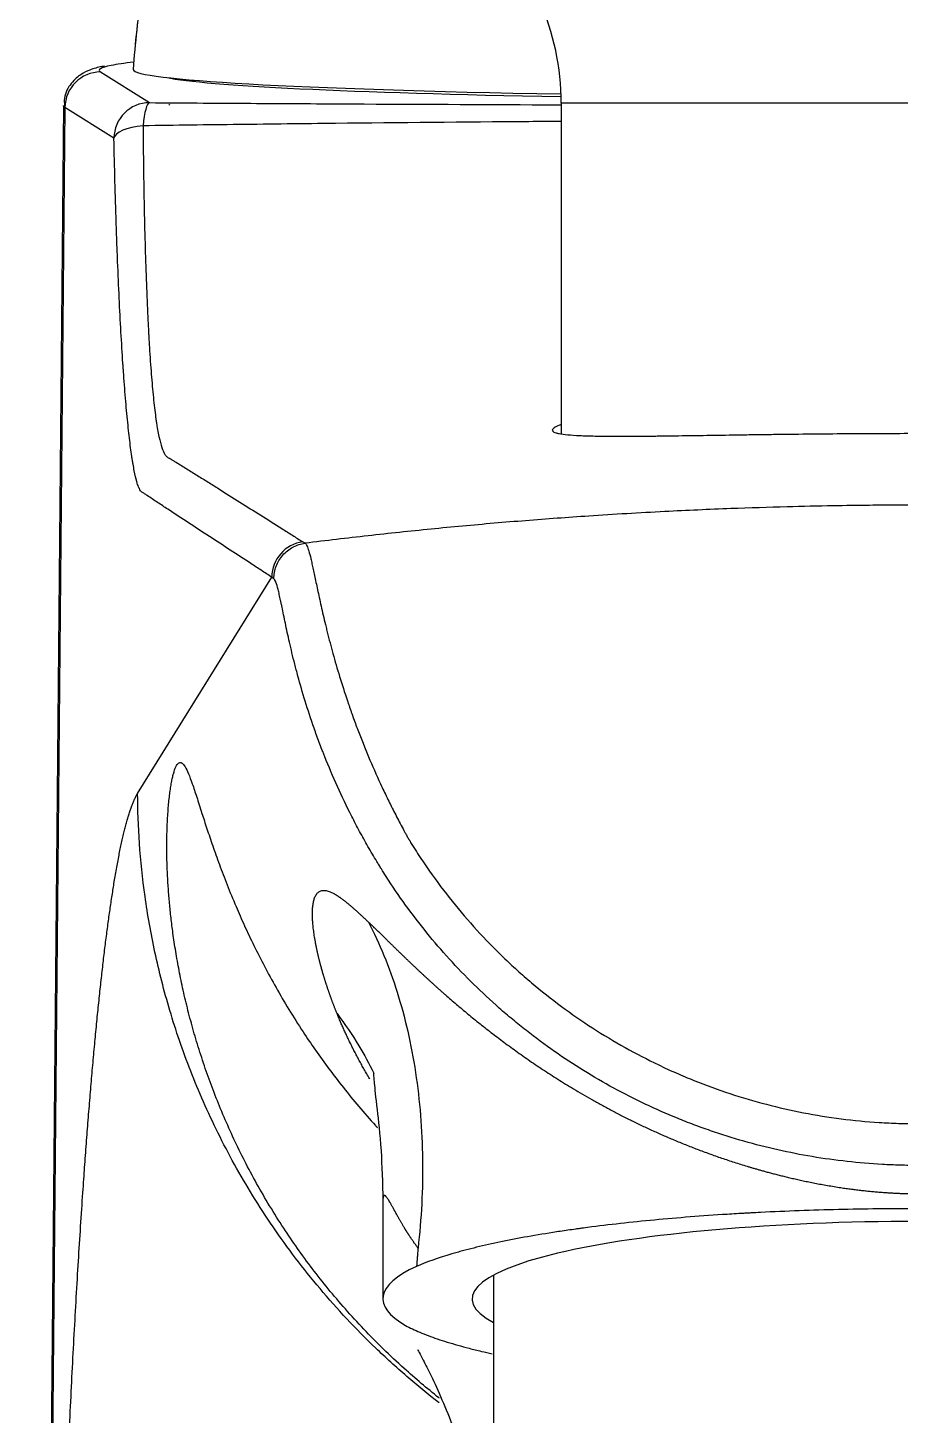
# Model space of a CAD drawing. Extents: x 1425 to 2779, y 0 to 992.
# Drawn here: x 1678 to 1702.47, y 431.88 to 470.81 of the extents above; entities that cross this region are included whole.
import ezdxf

# ---------------------------------------------------------------- set-up
doc = ezdxf.new("R2010")
doc.units = 0
doc.header["$LTSCALE"] = 10
doc.header["$MEASUREMENT"] = 0
doc.layers.add('1', color=7, linetype='CONTINUOUS')

msp = doc.modelspace()

# ---------------------------------------------------------------- linework, layer by layer
at = {"layer": '1', "color": 7, "linetype": 'Continuous', "lineweight": -3}
for p, q in [((1680.045, 469.573), (1681.419, 468.712)), ((1682.654, 469.344), (1682.623, 469.313)), ((1682.634, 469.311), (1682.666, 469.343)), ((1679.009, 468.629), (1678.004, 360.429)), ((1679.046, 468.574), (1678.044, 360.429)), ((1680.42, 467.712), (1679.046, 468.574)), ((1692.962, 468.698), (1692.962, 459.424)), ((1712.962, 468.698), (1692.962, 468.698)), ((1681.085, 449.327), (1684.846, 455.396)), ((1687.962, 437.858), (1687.962, 435.148)), ((1691.062, 435.812), (1691.062, 428.353))]:
    msp.add_line(p, q, dxfattribs=at)
for centre, radius, start, end in [((1685.845, 468.698), 7.117, 0, 47.6589), ((1702.962, 468.279), 22.042, 170.673, 176.4584)]:
    msp.add_arc(centre, radius, start, end, dxfattribs=at)
for centre, major_axis, ratio, start_param, end_param in [((1702.962, 468.279), (22.042, 0), 0.999391, 2.978311, 3.079817), ((1680.045, 468.574), (-0.531, -0.847), 0.997846, 3.702545, 5.271401), ((1702.962, 469.618), (22.954, 0), 0.035199, 2.970246, 3.197679), ((1702.962, 469.618), (22.954, 0), 0.035199, 2.850187, 2.970246), ((1702.962, 469.639), (-22, 0), 0.034899, 0, 1.098723), ((1702.962, 469.539), (21.35, 0), 0.034899, 3.305741, 4.224853), ((1681.419, 467.712), (-0.531, -0.847), 0.997846, 3.702545, 5.271401), ((1681.419, 467.712), (-0.007, -1), 0.195204, 3.177184, 4.355073), ((1702.962, 468.64), (-21, 0), 0.034899, 6.248235, 6.283185), ((1681.419, 467.712), (-1, -0.022), 0.360246, 4.886108, 6.223531), ((1685.844, 455.396), (-0.547, -0.837), 0.997794, 3.847223, 5.290068), ((1702.962, 435.148), (12.5, 0), 0.173648, 1.570796, 3.452659), ((1702.962, 435.148), (15, 0), 0.173648, 2.785099, 3.433943)]:
    msp.add_ellipse(centre, major_axis=major_axis, ratio=ratio, start_param=start_param, end_param=end_param, dxfattribs=at)
for points, degree, knots in [([(1680.155, 469.735), (1680.131, 469.731), (1679.971, 469.706), (1679.814, 469.656), (1679.528, 469.538), (1679.233, 469.301), (1679.015, 468.933), (1679.027, 468.701), (1679.037, 468.629)], 3, [0, 0, 0, 0, 0.063787, 0.43005, 0.635361, 0.794978, 0.939484, 1, 1, 1, 1]), ([(1679.046, 468.574), (1679.023, 468.59), (1679.011, 468.607), (1679.009, 468.625), (1679.009, 468.627), (1679.009, 468.628)], 3, [0, 0, 0, 0, 0.904973, 0.904973, 1, 1, 1, 1]), ([(1681.419, 468.712), (1682.306, 468.705), (1683.196, 468.7), (1684.533, 468.691), (1684.979, 468.689), (1685.872, 468.684), (1686.319, 468.681), (1688.555, 468.67), (1690.348, 468.662), (1692.409, 468.654), (1692.675, 468.653), (1692.94, 468.653)], 3, [0, 0, 0, 0, 0.232788, 0.232788, 0.349182, 0.349182, 0.465576, 0.465576, 0.931153, 0.931153, 1, 1, 1, 1]), ([(1692.958, 468.185), (1692.658, 468.183), (1692.357, 468.18), (1690.246, 468.165), (1688.438, 468.148), (1686.183, 468.124), (1685.732, 468.119), (1684.83, 468.108), (1683.48, 468.092), (1682.134, 468.075), (1681.238, 468.063)], 3, [0, 0, 0, 0, 0.076532, 0.076532, 0.538266, 0.538266, 0.6537, 0.6537, 0.769133, 1, 1, 1, 1]), ([(1681.238, 468.063), (1681.24, 467.655), (1681.244, 467.256), (1681.252, 466.67), (1681.255, 466.476), (1681.26, 466.19), (1681.262, 466.047), (1681.265, 465.906), (1681.267, 465.812), (1681.268, 465.765), (1681.277, 465.345), (1681.286, 464.985), (1681.307, 464.29), (1681.318, 463.955), (1681.342, 463.31), (1681.355, 463), (1681.376, 462.555), (1681.384, 462.409), (1681.393, 462.231), (1681.395, 462.196), (1681.399, 462.126), (1681.401, 462.091), (1681.407, 461.987), (1681.411, 461.919), (1681.431, 461.582), (1681.448, 461.33), (1681.485, 460.86), (1681.504, 460.642), (1681.546, 460.238), (1681.567, 460.054), (1681.596, 459.844), (1681.602, 459.803), (1681.614, 459.724), (1681.62, 459.685), (1681.639, 459.572), (1681.651, 459.502), (1681.689, 459.306), (1681.716, 459.194), (1681.77, 459.008), (1681.799, 458.934), (1681.844, 458.849), (1681.859, 458.825), (1681.882, 458.797), (1681.89, 458.789), (1681.906, 458.774), (1681.914, 458.768), (1681.936, 458.752), (1681.951, 458.744), (1681.972, 458.734), (1681.979, 458.73), (1681.992, 458.723), (1681.998, 458.72), (1682.031, 458.702), (1682.057, 458.685), (1682.109, 458.653), (1682.135, 458.638), (1682.212, 458.591), (1682.263, 458.56), (1682.364, 458.498), (1682.515, 458.405), (1682.665, 458.311), (1682.864, 458.187), (1682.963, 458.125), (1683.161, 458.001), (1683.259, 457.939), (1683.555, 457.753), (1683.752, 457.629), (1684.146, 457.381), (1684.342, 457.257), (1684.735, 457.008), (1684.932, 456.884), (1685.227, 456.698), (1685.325, 456.636), (1685.522, 456.511), (1685.62, 456.449), (1685.719, 456.387)], 3, [0, 0, 0, 0, 0.015625, 0.015625, 0.023437, 0.023437, 0.027344, 0.029297, 0.029297, 0.03125, 0.03125, 0.046875, 0.046875, 0.0625, 0.0625, 0.078125, 0.078125, 0.085937, 0.085937, 0.087891, 0.087891, 0.089844, 0.089844, 0.09375, 0.09375, 0.109375, 0.109375, 0.125, 0.125, 0.140625, 0.140625, 0.144531, 0.144531, 0.148437, 0.148437, 0.15625, 0.15625, 0.171875, 0.171875, 0.1875, 0.1875, 0.195312, 0.195312, 0.199219, 0.199219, 0.203125, 0.203125, 0.210937, 0.210937, 0.214844, 0.214844, 0.21875, 0.21875, 0.234375, 0.234375, 0.25, 0.25, 0.28125, 0.28125, 0.3125, 0.375, 0.375, 0.4375, 0.4375, 0.5, 0.5, 0.625, 0.625, 0.75, 0.75, 0.875, 0.875, 0.9375, 0.9375, 1, 1, 1, 1]), ([(1681.109, 457.933), (1681.093, 457.974), (1681.077, 458.022), (1681.038, 458.161), (1681.014, 458.262), (1680.979, 458.439), (1680.968, 458.502), (1680.951, 458.604), (1680.942, 458.657), (1680.933, 458.712), (1680.928, 458.749), (1680.925, 458.768), (1680.899, 458.941), (1680.877, 459.111), (1680.833, 459.483), (1680.812, 459.685), (1680.77, 460.121), (1680.75, 460.354), (1680.72, 460.728), (1680.71, 460.857), (1680.696, 461.056), (1680.688, 461.157), (1680.681, 461.26), (1680.677, 461.329), (1680.674, 461.364), (1680.653, 461.681), (1680.635, 461.974), (1680.601, 462.585), (1680.584, 462.902), (1680.553, 463.56), (1680.538, 463.902), (1680.517, 464.432), (1680.51, 464.611), (1680.5, 464.885), (1680.497, 464.978), (1680.491, 465.163), (1680.487, 465.257), (1680.472, 465.728), (1680.449, 466.499), (1680.429, 467.302), (1680.42, 467.712)], 3, [0, 0, 0, 0, 0.053255, 0.053255, 0.13215, 0.13215, 0.171598, 0.171598, 0.191322, 0.201184, 0.201184, 0.211046, 0.211046, 0.289941, 0.289941, 0.368836, 0.368836, 0.447732, 0.447732, 0.48718, 0.48718, 0.506903, 0.516765, 0.516765, 0.526627, 0.526627, 0.605523, 0.605523, 0.684418, 0.684418, 0.763314, 0.763314, 0.802761, 0.802761, 0.822485, 0.822485, 0.842209, 0.842209, 0.921105, 1, 1, 1, 1]), ([(1692.941, 459.671), (1692.932, 459.668), (1692.923, 459.664), (1692.848, 459.634), (1692.798, 459.609), (1692.731, 459.563), (1692.713, 459.542), (1692.711, 459.503), (1692.726, 459.485), (1692.775, 459.46), (1692.795, 459.453), (1692.843, 459.438), (1692.872, 459.432), (1692.968, 459.413), (1693.049, 459.402), (1693.241, 459.384), (1693.353, 459.377), (1693.513, 459.369), (1693.562, 459.367), (1693.614, 459.365), (1693.649, 459.364), (1693.667, 459.363), (1693.757, 459.361), (1693.833, 459.359), (1694.069, 459.354), (1694.413, 459.351), (1694.81, 459.351), (1695.128, 459.353), (1695.238, 459.354), (1695.407, 459.356), (1695.465, 459.356), (1695.581, 459.358), (1695.64, 459.358), (1695.939, 459.362), (1696.187, 459.365), (1696.704, 459.373), (1696.972, 459.377), (1697.528, 459.385), (1697.816, 459.39), (1698.188, 459.395), (1698.263, 459.396), (1698.376, 459.398), (1698.414, 459.398), (1698.49, 459.399), (1698.68, 459.402), (1698.873, 459.405), (1699.338, 459.411), (1699.968, 459.418), (1700.617, 459.424), (1701.111, 459.427), (1701.277, 459.428), (1701.528, 459.43), (1701.612, 459.43), (1701.78, 459.431), (1701.864, 459.431), (1702.285, 459.433), (1702.623, 459.433), (1702.962, 459.433)], 3, [0, 0, 0, 0, 0.007198, 0.007198, 0.062354, 0.062354, 0.117509, 0.117509, 0.172665, 0.172665, 0.200243, 0.200243, 0.227821, 0.227821, 0.282976, 0.282976, 0.338132, 0.338132, 0.351921, 0.358815, 0.358815, 0.36571, 0.36571, 0.393288, 0.393288, 0.448443, 0.503599, 0.503599, 0.531177, 0.531177, 0.544966, 0.544966, 0.558755, 0.558755, 0.61391, 0.61391, 0.669066, 0.669066, 0.724222, 0.724222, 0.738011, 0.738011, 0.744905, 0.744905, 0.751799, 0.779377, 0.779377, 0.834533, 0.889689, 0.889689, 0.917266, 0.917266, 0.931055, 0.931055, 0.944844, 0.944844, 1, 1, 1, 1]), ([(1684.846, 455.396), (1684.748, 455.46), (1684.651, 455.523), (1684.457, 455.65), (1684.36, 455.713), (1684.069, 455.904), (1683.875, 456.031), (1683.486, 456.284), (1683.292, 456.411), (1682.904, 456.665), (1682.71, 456.792), (1682.321, 457.046), (1682.127, 457.174), (1681.836, 457.366), (1681.739, 457.43), (1681.593, 457.526), (1681.545, 457.558), (1681.448, 457.623), (1681.399, 457.655), (1681.338, 457.696), (1681.326, 457.705), (1681.302, 457.722), (1681.29, 457.73), (1681.266, 457.746), (1681.254, 457.754), (1681.229, 457.768), (1681.217, 457.776), (1681.193, 457.794), (1681.181, 457.805), (1681.157, 457.836), (1681.145, 457.856), (1681.125, 457.896), (1681.117, 457.914), (1681.109, 457.933)], 3, [0, 0, 0, 0, 0.077935, 0.077935, 0.155869, 0.155869, 0.311739, 0.311739, 0.467608, 0.467608, 0.623478, 0.623478, 0.779347, 0.779347, 0.857282, 0.857282, 0.896249, 0.896249, 0.935217, 0.935217, 0.944959, 0.944959, 0.9547, 0.9547, 0.964442, 0.964442, 0.974184, 0.974184, 0.983926, 0.983926, 0.993668, 0.993668, 1, 1, 1, 1]), ([(1702.962, 457.419), (1702.905, 457.419), (1702.696, 457.419), (1702.244, 457.417), (1701.51, 457.412), (1700.497, 457.398), (1699.202, 457.37), (1697.628, 457.319), (1695.773, 457.237), (1694.149, 457.141), (1692.848, 457.05), (1691.964, 456.982), (1691.079, 456.909), (1690.195, 456.83), (1689.311, 456.745), (1688.427, 456.655), (1687.545, 456.559), (1686.663, 456.457), (1686.075, 456.385), (1685.782, 456.349)], 3, [0, 0, 0, 0, 0.009998, 0.036283, 0.078855, 0.137716, 0.212869, 0.30432, 0.412075, 0.536149, 0.587668, 0.639193, 0.690726, 0.742265, 0.793813, 0.845368, 0.896933, 0.948498, 1, 1, 1, 1]), ([(1684.906, 455.349), (1684.906, 455.41), (1684.911, 455.47), (1684.932, 455.589), (1684.948, 455.648), (1684.99, 455.761), (1685.016, 455.816), (1685.078, 455.92), (1685.114, 455.969), (1685.194, 456.06), (1685.238, 456.102), (1685.333, 456.177), (1685.383, 456.211), (1685.49, 456.268), (1685.546, 456.291), (1685.661, 456.328), (1685.721, 456.341), (1685.781, 456.348)], 3, [0, 0, 0, 0, 0.125, 0.125, 0.25, 0.25, 0.375, 0.375, 0.5, 0.5, 0.625, 0.625, 0.75, 0.75, 0.875, 0.875, 1, 1, 1, 1]), ([(1685.783, 456.349), (1685.785, 456.348), (1685.787, 456.346), (1685.791, 456.343), (1685.797, 456.337), (1685.811, 456.319), (1685.824, 456.296), (1685.849, 456.242), (1685.866, 456.193), (1685.903, 456.07), (1685.922, 455.997), (1685.952, 455.869), (1685.963, 455.823), (1685.979, 455.749), (1685.985, 455.724), (1685.996, 455.671), (1686.002, 455.644), (1686.032, 455.506), (1686.058, 455.384), (1686.114, 455.119), (1686.144, 454.976), (1686.211, 454.67), (1686.247, 454.507), (1686.308, 454.246), (1686.329, 454.156), (1686.362, 454.018), (1686.379, 453.948), (1686.397, 453.876), (1686.409, 453.828), (1686.415, 453.804), (1686.471, 453.585), (1686.524, 453.382), (1686.641, 452.964), (1686.704, 452.748), (1686.842, 452.302), (1686.916, 452.073), (1687.037, 451.718), (1687.079, 451.599), (1687.145, 451.417), (1687.167, 451.355), (1687.212, 451.232), (1687.236, 451.171), (1687.353, 450.86), (1687.453, 450.61), (1687.665, 450.105), (1687.777, 449.851), (1687.955, 449.467), (1688.016, 449.338), (1688.141, 449.08), (1688.205, 448.951), (1688.337, 448.692), (1688.405, 448.562), (1688.509, 448.366), (1688.544, 448.301), (1688.598, 448.203), (1688.615, 448.171), (1688.642, 448.122), (1688.651, 448.106), (1688.665, 448.082), (1688.672, 448.069), (1688.68, 448.055), (1688.684, 448.048), (1688.685, 448.045), (1688.686, 448.043), (1688.687, 448.042), (1688.688, 448.041)], 3, [0, 0, 0, 0, 0.007812, 0.007812, 0.015625, 0.03125, 0.0625, 0.0625, 0.125, 0.125, 0.1875, 0.1875, 0.21875, 0.21875, 0.234375, 0.234375, 0.25, 0.25, 0.3125, 0.3125, 0.375, 0.375, 0.4375, 0.4375, 0.46875, 0.46875, 0.484375, 0.492187, 0.492187, 0.5, 0.5, 0.5625, 0.5625, 0.625, 0.625, 0.6875, 0.6875, 0.71875, 0.71875, 0.734375, 0.734375, 0.75, 0.75, 0.8125, 0.8125, 0.875, 0.875, 0.90625, 0.90625, 0.9375, 0.9375, 0.96875, 0.96875, 0.984375, 0.984375, 0.992188, 0.992188, 0.996094, 0.996094, 0.998047, 0.999023, 0.999512, 0.999756, 0.999756, 1, 1, 1, 1]), ([(1702.962, 438.89), (1702.796, 438.89), (1702.547, 438.893), (1702.298, 438.902), (1702.132, 438.909), (1702.049, 438.913), (1701.634, 438.936), (1701.305, 438.964), (1700.322, 439.073), (1699.029, 439.291), (1697.768, 439.649), (1696.99, 439.918), (1696.835, 439.973), (1696.526, 440.09), (1696.372, 440.15), (1695.911, 440.338), (1695.609, 440.472), (1694.719, 440.895), (1693.571, 441.521), (1692.5, 442.269), (1691.856, 442.775), (1691.728, 442.878), (1691.475, 443.088), (1691.35, 443.195), (1690.979, 443.522), (1690.738, 443.746), (1690.039, 444.434), (1689.164, 445.398), (1688.402, 446.452), (1688.006, 447.07), (1687.941, 447.174), (1687.877, 447.278), (1687.834, 447.348), (1687.813, 447.383), (1687.749, 447.488), (1687.708, 447.558), (1687.625, 447.699), (1687.584, 447.77), (1687.464, 447.982), (1687.385, 448.123), (1687.234, 448.405), (1687.16, 448.545), (1686.946, 448.966), (1686.812, 449.246), (1686.561, 449.802), (1686.443, 450.079), (1686.32, 450.388), (1686.307, 450.422), (1686.28, 450.49), (1686.24, 450.593), (1686.15, 450.828), (1686.079, 451.027), (1685.942, 451.417), (1685.859, 451.669), (1685.708, 452.158), (1685.64, 452.395), (1685.563, 452.68), (1685.548, 452.736), (1685.519, 452.848), (1685.505, 452.903), (1685.463, 453.067), (1685.437, 453.172), (1685.364, 453.479), (1685.32, 453.67), (1685.243, 454.024), (1685.209, 454.188), (1685.163, 454.413), (1685.148, 454.484), (1685.13, 454.569), (1685.127, 454.586), (1685.12, 454.619), (1685.117, 454.635), (1685.107, 454.683), (1685.1, 454.714), (1685.081, 454.803), (1685.069, 454.859), (1685.046, 454.961), (1685.035, 455.007), (1685.003, 455.134), (1684.983, 455.202), (1684.953, 455.277), (1684.944, 455.298), (1684.93, 455.323), (1684.922, 455.333), (1684.915, 455.341), (1684.911, 455.346), (1684.908, 455.348), (1684.906, 455.35)], 3, [0, 0, 0, 0, 0.015625, 0.023437, 0.023437, 0.03125, 0.03125, 0.0625, 0.0625, 0.125, 0.1875, 0.1875, 0.203125, 0.203125, 0.21875, 0.21875, 0.25, 0.25, 0.3125, 0.375, 0.375, 0.390625, 0.390625, 0.40625, 0.40625, 0.4375, 0.4375, 0.5, 0.5625, 0.5625, 0.570312, 0.574219, 0.574219, 0.578125, 0.578125, 0.585937, 0.585937, 0.59375, 0.59375, 0.609375, 0.609375, 0.625, 0.625, 0.65625, 0.65625, 0.6875, 0.6875, 0.691406, 0.691406, 0.695312, 0.703125, 0.71875, 0.71875, 0.75, 0.75, 0.78125, 0.78125, 0.789062, 0.789062, 0.796875, 0.796875, 0.8125, 0.8125, 0.84375, 0.84375, 0.875, 0.875, 0.890625, 0.890625, 0.894531, 0.894531, 0.898437, 0.898437, 0.90625, 0.90625, 0.921875, 0.921875, 0.9375, 0.9375, 0.96875, 0.96875, 0.984375, 0.984375, 0.992188, 0.996094, 0.996094, 1, 1, 1, 1]), ([(1689.539, 432.364), (1689.537, 432.366), (1689.2, 432.633), (1688.668, 433.083), (1687.972, 433.735), (1687.423, 434.293), (1686.909, 434.855), (1686.428, 435.422), (1685.981, 435.99), (1685.565, 436.558), (1685.165, 437.146), (1684.783, 437.754), (1684.419, 438.382), (1684.085, 439.008), (1683.781, 439.63), (1683.505, 440.247), (1683.256, 440.857), (1683.03, 441.465), (1682.828, 442.067), (1682.649, 442.662), (1682.493, 443.243), (1682.359, 443.81), (1682.245, 444.36), (1682.15, 444.895), (1682.076, 445.387), (1682.02, 445.839), (1681.977, 446.251), (1681.945, 446.647), (1681.915, 447.15), (1681.899, 447.733), (1681.906, 448.236), (1681.921, 448.588), (1681.936, 448.818), (1681.953, 449.031), (1681.974, 449.226), (1681.996, 449.404), (1682.021, 449.564), (1682.047, 449.706), (1682.076, 449.83), (1682.117, 449.982), (1682.175, 450.125), (1682.249, 450.207), (1682.329, 450.196), (1682.414, 450.092), (1682.508, 449.898), (1682.615, 449.613), (1682.738, 449.241), (1682.875, 448.811), (1683.024, 448.348), (1683.186, 447.869), (1683.372, 447.343), (1683.588, 446.773), (1683.824, 446.195), (1684.076, 445.622), (1684.341, 445.062), (1684.635, 444.481), (1684.961, 443.882), (1685.322, 443.267), (1685.693, 442.679), (1686.07, 442.122), (1686.446, 441.6), (1686.851, 441.072), (1687.286, 440.54), (1687.612, 440.166), (1687.79, 439.97), (1687.809, 439.95)], 3, [0, 0, 0, 0, 0.000196, 0.024556, 0.03988, 0.054855, 0.069494, 0.083807, 0.097808, 0.11151, 0.124928, 0.139632, 0.154167, 0.168556, 0.182823, 0.196991, 0.211086, 0.225132, 0.239505, 0.253827, 0.268126, 0.282429, 0.296764, 0.311159, 0.325642, 0.338151, 0.350668, 0.36321, 0.375794, 0.400973, 0.4262, 0.437446, 0.448644, 0.459807, 0.470946, 0.482071, 0.493194, 0.504327, 0.51548, 0.526664, 0.551914, 0.576952, 0.601904, 0.626893, 0.652161, 0.677197, 0.702127, 0.727079, 0.747324, 0.767401, 0.787379, 0.80733, 0.827322, 0.843977, 0.860605, 0.877248, 0.893949, 0.910749, 0.927687, 0.941443, 0.955367, 0.969478, 0.983797, 0.998342, 1, 1, 1, 1]), ([(1678.546, 407.823), (1678.631, 415.977), (1678.855, 423.229), (1679.082, 430.588), (1679.428, 436.251), (1679.77, 441.832), (1680.192, 445.183), (1680.619, 448.575), (1681.085, 449.327)], 2, [0, 0, 0, 0.25, 0.25, 0.5, 0.5, 0.75, 0.75, 1, 1, 1]), ([(1689.543, 432.226), (1689.23, 432.468), (1688.925, 432.717), (1688.33, 433.231), (1687.749, 433.762), (1687.209, 434.31), (1686.429, 435.144), (1685.951, 435.715), (1685.074, 436.87), (1684.675, 437.455), (1683.953, 438.627), (1683.629, 439.215), (1683.051, 440.384), (1682.796, 440.965), (1682.348, 442.112), (1682.155, 442.678), (1681.824, 443.791), (1681.685, 444.337), (1681.455, 445.405), (1681.364, 445.927), (1681.222, 446.945), (1681.171, 447.441), (1681.104, 448.405), (1681.087, 448.873), (1681.085, 449.327)], 3, [0, 0, 0, 0, 0.046666, 0.046666, 0.094332, 0.141999, 0.141999, 0.237333, 0.237333, 0.332666, 0.332666, 0.427999, 0.427999, 0.523333, 0.523333, 0.618666, 0.618666, 0.714, 0.714, 0.809333, 0.809333, 0.904667, 0.904667, 1, 1, 1, 1]), ([(1688.688, 448.041), (1688.689, 448.039), (1688.69, 448.036), (1688.693, 448.032), (1688.698, 448.024), (1688.708, 448.008), (1688.728, 447.975), (1688.769, 447.908), (1688.852, 447.776), (1689.019, 447.515), (1689.168, 447.294), (1689.473, 446.86), (1689.897, 446.294), (1690.586, 445.489), (1691.08, 444.981), (1691.464, 444.611), (1691.595, 444.489), (1691.794, 444.309), (1691.86, 444.25), (1691.995, 444.132), (1692.334, 443.841), (1692.962, 443.344), (1693.836, 442.738), (1694.746, 442.19), (1695.377, 441.863), (1695.859, 441.632), (1696.103, 441.52), (1696.35, 441.413), (1696.516, 441.344), (1696.599, 441.309), (1697.016, 441.142), (1697.352, 441.019), (1698.03, 440.795), (1698.713, 440.594), (1699.753, 440.358), (1700.456, 440.245), (1701.165, 440.154), (1701.521, 440.119), (1701.971, 440.09), (1702.061, 440.085), (1702.241, 440.077), (1702.511, 440.066), (1702.782, 440.061), (1702.962, 440.061)], 3, [0, 0, 0, 0, 0.000488, 0.000488, 0.000977, 0.001953, 0.003906, 0.007812, 0.015625, 0.03125, 0.0625, 0.0625, 0.125, 0.1875, 0.25, 0.25, 0.28125, 0.28125, 0.296875, 0.296875, 0.3125, 0.375, 0.4375, 0.5, 0.5625, 0.5625, 0.59375, 0.609375, 0.609375, 0.625, 0.625, 0.6875, 0.6875, 0.75, 0.8125, 0.875, 0.875, 0.9375, 0.9375, 0.953125, 0.953125, 0.96875, 1, 1, 1, 1]), ([(1686.676, 443.152), (1686.671, 443.163), (1686.662, 443.186), (1686.648, 443.221), (1686.635, 443.255), (1686.621, 443.289), (1686.608, 443.323), (1686.595, 443.357), (1686.582, 443.391), (1686.569, 443.425), (1686.556, 443.458), (1686.544, 443.492), (1686.531, 443.525), (1686.519, 443.558), (1686.507, 443.591), (1686.495, 443.624), (1686.484, 443.656), (1686.472, 443.689), (1686.461, 443.721), (1686.449, 443.754), (1686.438, 443.786), (1686.427, 443.818), (1686.417, 443.849), (1686.406, 443.881), (1686.396, 443.912), (1686.385, 443.944), (1686.375, 443.975), (1686.365, 444.006), (1686.355, 444.037), (1686.345, 444.068), (1686.336, 444.098), (1686.326, 444.129), (1686.317, 444.159), (1686.308, 444.189), (1686.299, 444.219), (1686.29, 444.249), (1686.281, 444.279), (1686.273, 444.308), (1686.264, 444.338), (1686.256, 444.367), (1686.248, 444.396), (1686.24, 444.425), (1686.232, 444.454), (1686.224, 444.482), (1686.216, 444.511), (1686.209, 444.539), (1686.201, 444.567), (1686.194, 444.595), (1686.187, 444.623), (1686.18, 444.651), (1686.173, 444.678), (1686.167, 444.706), (1686.16, 444.733), (1686.154, 444.76), (1686.147, 444.787), (1686.141, 444.814), (1686.135, 444.84), (1686.129, 444.867), (1686.123, 444.893), (1686.118, 444.919), (1686.112, 444.945), (1686.107, 444.971), (1686.101, 444.996), (1686.096, 445.022), (1686.091, 445.047), (1686.086, 445.072), (1686.081, 445.097), (1686.066, 445.175), (1686.044, 445.302), (1686.02, 445.469), (1686.002, 445.625), (1685.991, 445.769), (1685.985, 445.913), (1685.986, 446.053), (1685.997, 446.185), (1686.017, 446.3), (1686.048, 446.408), (1686.095, 446.502), (1686.161, 446.571), (1686.242, 446.607), (1686.339, 446.611), (1686.451, 446.583), (1686.544, 446.54), (1686.604, 446.507), (1686.625, 446.495), (1686.647, 446.482), (1686.67, 446.468), (1686.692, 446.453), (1686.715, 446.438), (1686.739, 446.422), (1686.762, 446.406), (1686.786, 446.389), (1686.811, 446.371), (1686.836, 446.352), (1686.861, 446.333), (1686.887, 446.313), (1686.913, 446.293), (1686.939, 446.272), (1686.966, 446.25), (1686.993, 446.228), (1687.021, 446.205), (1687.049, 446.181), (1687.078, 446.156), (1687.106, 446.131), (1687.136, 446.106), (1687.166, 446.08), (1687.196, 446.053), (1687.226, 446.025), (1687.258, 445.997), (1687.289, 445.968), (1687.321, 445.939), (1687.354, 445.909), (1687.387, 445.879), (1687.42, 445.847), (1687.454, 445.816), (1687.488, 445.783), (1687.523, 445.75), (1687.547, 445.728), (1687.559, 445.717)], 3, [0, 0, 0, 0, 0.003497, 0.006996, 0.010497, 0.014, 0.017506, 0.021013, 0.024523, 0.028035, 0.03155, 0.035067, 0.038586, 0.042108, 0.045632, 0.049158, 0.052688, 0.05622, 0.059754, 0.063291, 0.066831, 0.070374, 0.07392, 0.077468, 0.08102, 0.084574, 0.088131, 0.091692, 0.095255, 0.098822, 0.102391, 0.105964, 0.10954, 0.113119, 0.116702, 0.120288, 0.123877, 0.12747, 0.131066, 0.134665, 0.138268, 0.141875, 0.145485, 0.149099, 0.152717, 0.156338, 0.159963, 0.163592, 0.167225, 0.170861, 0.174502, 0.178146, 0.181794, 0.185447, 0.189103, 0.192764, 0.196428, 0.200097, 0.20377, 0.207447, 0.211128, 0.214814, 0.218504, 0.222198, 0.225897, 0.2296, 0.233308, 0.23702, 0.264621, 0.292055, 0.319336, 0.346477, 0.373492, 0.407364, 0.44126, 0.475209, 0.509235, 0.554547, 0.599439, 0.643975, 0.688219, 0.732236, 0.77609, 0.782789, 0.789468, 0.796126, 0.802764, 0.809382, 0.815981, 0.82256, 0.82912, 0.835662, 0.842185, 0.848689, 0.855176, 0.861644, 0.868095, 0.874529, 0.880946, 0.887346, 0.89373, 0.900097, 0.906449, 0.912785, 0.919105, 0.92541, 0.931701, 0.937977, 0.944239, 0.950486, 0.95672, 0.962941, 0.969149, 0.975343, 0.981526, 0.987696, 0.993854, 1, 1, 1, 1]), ([(1687.559, 445.717), (1687.713, 445.419), (1687.858, 445.106), (1688.126, 444.451), (1688.249, 444.11), (1688.471, 443.401), (1688.571, 443.035), (1688.743, 442.281), (1688.817, 441.894), (1688.937, 441.105), (1688.983, 440.702), (1689.049, 439.887), (1689.068, 439.475), (1689.079, 438.646), (1689.071, 438.229), (1689.028, 437.397), (1688.994, 436.981), (1688.948, 436.569)], 3, [0, 0, 0, 0, 0.125, 0.125, 0.25, 0.25, 0.375, 0.375, 0.5, 0.5, 0.625, 0.625, 0.75, 0.75, 0.875, 0.875, 1, 1, 1, 1]), ([(1687.559, 445.717), (1687.564, 445.711), (1687.575, 445.701), (1687.592, 445.685), (1687.608, 445.669), (1687.625, 445.653), (1687.642, 445.637), (1687.659, 445.621), (1687.676, 445.604), (1687.694, 445.588), (1687.711, 445.571), (1687.729, 445.554), (1687.746, 445.537), (1687.764, 445.52), (1687.782, 445.502), (1687.8, 445.485), (1687.818, 445.467), (1687.836, 445.45), (1687.855, 445.432), (1687.873, 445.414), (1687.892, 445.395), (1687.91, 445.377), (1687.929, 445.359), (1687.948, 445.34), (1687.967, 445.322), (1687.987, 445.303), (1688.006, 445.284), (1688.026, 445.265), (1688.045, 445.245), (1688.065, 445.226), (1688.085, 445.207), (1688.105, 445.187), (1688.125, 445.167), (1688.145, 445.147), (1688.166, 445.127), (1688.186, 445.107), (1688.207, 445.087), (1688.228, 445.067), (1688.249, 445.046), (1688.27, 445.026), (1688.291, 445.005), (1688.313, 444.984), (1688.334, 444.963), (1688.356, 444.942), (1688.378, 444.921), (1688.4, 444.899), (1688.422, 444.878), (1688.444, 444.856), (1688.466, 444.835), (1688.489, 444.813), (1688.511, 444.791), (1688.534, 444.769), (1688.557, 444.747), (1688.58, 444.724), (1688.604, 444.702), (1688.627, 444.68), (1688.651, 444.657), (1688.674, 444.634), (1688.698, 444.611), (1688.722, 444.588), (1688.746, 444.565), (1688.771, 444.542), (1688.795, 444.519), (1688.82, 444.496), (1688.844, 444.472), (1688.869, 444.449), (1688.894, 444.425), (1688.92, 444.401), (1688.945, 444.377), (1688.971, 444.353), (1688.996, 444.329), (1689.022, 444.305), (1689.048, 444.281), (1689.074, 444.256), (1689.101, 444.232), (1689.127, 444.207), (1689.154, 444.182), (1689.181, 444.158), (1689.208, 444.133), (1689.235, 444.108), (1689.262, 444.083), (1689.29, 444.058), (1689.318, 444.032), (1689.345, 444.007), (1689.373, 443.981), (1689.402, 443.956), (1689.43, 443.93), (1689.458, 443.905), (1689.487, 443.879), (1689.516, 443.853), (1689.545, 443.827), (1689.574, 443.801), (1689.604, 443.775), (1689.633, 443.749), (1689.663, 443.722), (1689.693, 443.696), (1689.723, 443.67), (1689.794, 443.608), (1689.906, 443.51), (1690.063, 443.376), (1690.224, 443.241), (1690.388, 443.104), (1690.556, 442.968), (1690.728, 442.83), (1690.903, 442.693), (1691.081, 442.554), (1691.264, 442.416), (1691.45, 442.277), (1691.64, 442.139), (1691.834, 442), (1692.032, 441.861), (1692.234, 441.723), (1692.44, 441.585), (1692.65, 441.447), (1692.864, 441.31), (1693.083, 441.174), (1693.314, 441.033), (1693.56, 440.887), (1693.822, 440.737), (1694.091, 440.587), (1694.366, 440.438), (1694.648, 440.291), (1694.937, 440.146), (1695.234, 440.003), (1695.537, 439.862), (1695.847, 439.723), (1696.164, 439.588), (1696.489, 439.455), (1696.821, 439.326), (1697.16, 439.201), (1697.505, 439.08), (1697.859, 438.964), (1698.124, 438.882), (1698.301, 438.829), (1698.388, 438.803), (1698.482, 438.776), (1698.581, 438.748), (1698.687, 438.719), (1698.798, 438.689), (1698.916, 438.658), (1699.039, 438.626), (1699.169, 438.593), (1699.305, 438.56), (1699.447, 438.527), (1699.595, 438.493), (1699.749, 438.46), (1699.91, 438.426), (1700.077, 438.393), (1700.25, 438.36), (1700.429, 438.328), (1700.615, 438.297), (1700.765, 438.273), (1700.879, 438.256), (1700.953, 438.245), (1701.026, 438.235), (1701.099, 438.225), (1701.171, 438.215), (1701.243, 438.206), (1701.314, 438.198), (1701.385, 438.19), (1701.455, 438.182), (1701.525, 438.174), (1701.594, 438.167), (1701.662, 438.161), (1701.73, 438.154), (1701.797, 438.148), (1701.864, 438.143), (1701.93, 438.138), (1701.995, 438.133), (1702.06, 438.128), (1702.124, 438.124), (1702.188, 438.12), (1702.251, 438.117), (1702.314, 438.113), (1702.376, 438.11), (1702.437, 438.108), (1702.498, 438.106), (1702.558, 438.104), (1702.617, 438.102), (1702.676, 438.1), (1702.735, 438.099), (1702.792, 438.098), (1702.849, 438.097), (1702.906, 438.097), (1702.943, 438.097), (1702.962, 438.097)], 3, [0, 0, 0, 0, 0.00286, 0.005716, 0.008568, 0.011416, 0.01426, 0.0171, 0.019937, 0.02277, 0.025599, 0.028425, 0.031247, 0.034065, 0.03688, 0.039692, 0.0425, 0.045305, 0.048106, 0.050905, 0.0537, 0.056491, 0.05928, 0.062066, 0.064848, 0.067628, 0.070404, 0.073178, 0.075949, 0.078717, 0.081482, 0.084245, 0.087005, 0.089762, 0.092516, 0.095269, 0.098018, 0.100765, 0.10351, 0.106253, 0.108993, 0.111731, 0.114467, 0.1172, 0.119932, 0.122661, 0.125388, 0.128114, 0.130838, 0.133559, 0.136279, 0.138997, 0.141714, 0.144429, 0.147142, 0.149853, 0.152563, 0.155272, 0.157979, 0.160685, 0.16339, 0.166093, 0.168795, 0.171496, 0.174196, 0.176894, 0.179592, 0.182289, 0.184984, 0.187679, 0.190374, 0.193067, 0.19576, 0.198452, 0.201143, 0.203834, 0.206524, 0.209214, 0.211903, 0.214592, 0.217281, 0.21997, 0.222658, 0.225346, 0.228034, 0.230722, 0.23341, 0.236098, 0.238786, 0.241474, 0.244163, 0.246852, 0.249541, 0.25223, 0.25492, 0.25761, 0.260301, 0.262992, 0.276424, 0.289752, 0.302983, 0.316125, 0.329188, 0.34218, 0.355109, 0.367984, 0.380815, 0.393611, 0.406381, 0.419134, 0.431879, 0.444626, 0.457385, 0.470164, 0.482973, 0.495822, 0.508719, 0.523289, 0.538022, 0.552929, 0.568023, 0.583315, 0.598815, 0.614534, 0.630482, 0.646668, 0.663102, 0.679793, 0.69675, 0.713979, 0.73149, 0.74929, 0.767385, 0.771484, 0.775878, 0.780568, 0.785554, 0.790836, 0.796413, 0.802287, 0.808457, 0.814924, 0.821686, 0.828746, 0.836102, 0.843755, 0.851705, 0.859952, 0.868497, 0.877338, 0.886477, 0.895914, 0.899577, 0.903208, 0.906806, 0.910371, 0.913903, 0.917404, 0.920872, 0.924307, 0.92771, 0.931082, 0.934421, 0.937728, 0.941004, 0.944247, 0.947459, 0.95064, 0.953789, 0.956906, 0.959993, 0.963048, 0.966073, 0.969066, 0.972029, 0.974961, 0.977863, 0.980735, 0.983576, 0.986387, 0.989169, 0.991921, 0.994643, 0.997336, 1, 1, 1, 1]), ([(1686.676, 443.151), (1686.897, 442.859), (1687.1, 442.558), (1687.438, 441.998), (1687.578, 441.741), (1687.708, 441.478)], 3, [0, 0, 0, 0, 0.550396, 0.550396, 1, 1, 1, 1]), ([(1687.592, 441.322), (1687.591, 441.324), (1687.576, 441.348), (1687.55, 441.393), (1687.512, 441.457), (1687.475, 441.521), (1687.438, 441.585), (1687.403, 441.648), (1687.367, 441.711), (1687.332, 441.774), (1687.298, 441.837), (1687.265, 441.9), (1687.231, 441.962), (1687.199, 442.024), (1687.167, 442.086), (1687.135, 442.147), (1687.104, 442.209), (1687.074, 442.27), (1687.044, 442.33), (1687.014, 442.391), (1686.985, 442.451), (1686.957, 442.511), (1686.929, 442.571), (1686.901, 442.63), (1686.874, 442.689), (1686.848, 442.748), (1686.822, 442.806), (1686.796, 442.865), (1686.771, 442.923), (1686.747, 442.98), (1686.723, 443.038), (1686.699, 443.095), (1686.684, 443.132), (1686.676, 443.151)], 3, [0, 0, 0, 0, 0.003325, 0.035123, 0.067, 0.098957, 0.130996, 0.163121, 0.195333, 0.227635, 0.260028, 0.292515, 0.325098, 0.357779, 0.390559, 0.423442, 0.45643, 0.489523, 0.522725, 0.556037, 0.589462, 0.623, 0.656655, 0.690427, 0.72432, 0.758335, 0.792473, 0.826736, 0.861127, 0.895647, 0.930298, 0.965082, 1, 1, 1, 1]), ([(1687.707, 441.48), (1687.695, 441.511), (1687.707, 441.312), (1687.772, 440.663), (1687.917, 439.467), (1687.951, 438.418), (1687.962, 437.872)], 3, [0, 0, 0, 0, 0.346395, 0.619697, 0.827436, 1, 1, 1, 1]), ([(1688.948, 436.569), (1688.94, 436.579), (1688.925, 436.599), (1688.904, 436.629), (1688.883, 436.657), (1688.863, 436.685), (1688.843, 436.712), (1688.825, 436.739), (1688.807, 436.764), (1688.79, 436.789), (1688.774, 436.813), (1688.758, 436.836), (1688.743, 436.858), (1688.729, 436.88), (1688.715, 436.9), (1688.702, 436.92), (1688.69, 436.939), (1688.678, 436.957), (1688.667, 436.975), (1688.657, 436.991), (1688.647, 437.007), (1688.637, 437.022), (1688.628, 437.037), (1688.62, 437.05), (1688.612, 437.063), (1688.605, 437.074), (1688.598, 437.086), (1688.592, 437.096), (1688.586, 437.105), (1688.581, 437.114), (1688.576, 437.122), (1688.572, 437.129), (1688.568, 437.135), (1688.565, 437.14), (1688.556, 437.155), (1688.541, 437.18), (1688.521, 437.214), (1688.501, 437.247), (1688.482, 437.279), (1688.464, 437.31), (1688.446, 437.34), (1688.429, 437.37), (1688.413, 437.399), (1688.397, 437.426), (1688.382, 437.453), (1688.368, 437.479), (1688.354, 437.505), (1688.34, 437.529), (1688.327, 437.552), (1688.315, 437.575), (1688.303, 437.597), (1688.291, 437.618), (1688.28, 437.638), (1688.266, 437.665), (1688.247, 437.698), (1688.226, 437.736), (1688.207, 437.772), (1688.189, 437.805), (1688.172, 437.834), (1688.15, 437.871), (1688.125, 437.914), (1688.096, 437.958), (1688.074, 437.988), (1688.058, 438.008), (1688.047, 438.021), (1688.037, 438.031), (1688.027, 438.039), (1688.018, 438.045), (1688.01, 438.048), (1688.003, 438.049), (1687.996, 438.049), (1687.99, 438.045), (1687.984, 438.04), (1687.979, 438.033), (1687.975, 438.023), (1687.971, 438.01), (1687.968, 437.995), (1687.965, 437.976), (1687.963, 437.953), (1687.963, 437.935), (1687.962, 437.925), (1687.962, 437.924)], 3, [0, 0, 0, 0, 0.012655, 0.024977, 0.036966, 0.048622, 0.059945, 0.070935, 0.081592, 0.091916, 0.101907, 0.111565, 0.12089, 0.129882, 0.138541, 0.146867, 0.15486, 0.16252, 0.169848, 0.176842, 0.183503, 0.189831, 0.195826, 0.201489, 0.206818, 0.211814, 0.216478, 0.220808, 0.224805, 0.22847, 0.231801, 0.2348, 0.237465, 0.239798, 0.241797, 0.256785, 0.27149, 0.285911, 0.30005, 0.313906, 0.32748, 0.340771, 0.353779, 0.366506, 0.37895, 0.391112, 0.402992, 0.414591, 0.425908, 0.436944, 0.447699, 0.458173, 0.468366, 0.47828, 0.500106, 0.521044, 0.541097, 0.560267, 0.578557, 0.595971, 0.632802, 0.669706, 0.706726, 0.724316, 0.741746, 0.759022, 0.776153, 0.793147, 0.810009, 0.826749, 0.843375, 0.859895, 0.876317, 0.89265, 0.908903, 0.925084, 0.942805, 0.960775, 0.979009, 0.997519, 1, 1, 1, 1]), ([(1702.962, 437.677), (1702.587, 437.677), (1702.214, 437.675), (1701.472, 437.667), (1701.102, 437.66), (1699.999, 437.634), (1699.271, 437.607), (1698.461, 437.566), (1698.327, 437.559), (1698.192, 437.551), (1698.102, 437.546), (1698.058, 437.544), (1697.834, 437.531), (1697.657, 437.52), (1697.131, 437.486), (1696.787, 437.461), (1696.112, 437.407), (1695.781, 437.378), (1695.133, 437.315), (1694.815, 437.281), (1694.193, 437.21), (1693.889, 437.173), (1693.554, 437.128), (1693.517, 437.123), (1693.443, 437.113), (1693.406, 437.108), (1693.296, 437.092), (1693.077, 437.061), (1692.865, 437.029), (1692.448, 436.964), (1692.181, 436.919), (1691.667, 436.826), (1691.42, 436.777), (1690.948, 436.678), (1690.722, 436.626), (1690.4, 436.546), (1690.295, 436.519), (1690.142, 436.478), (1690.092, 436.464), (1689.993, 436.436), (1689.555, 436.31), (1689.183, 436.179), (1688.905, 436.057)], 3, [0, 0, 0, 0, 0.0625, 0.0625, 0.125, 0.125, 0.25, 0.25, 0.265625, 0.273438, 0.273438, 0.28125, 0.28125, 0.3125, 0.3125, 0.375, 0.375, 0.4375, 0.4375, 0.5, 0.5, 0.5625, 0.5625, 0.570313, 0.570313, 0.578125, 0.578125, 0.59375, 0.625, 0.625, 0.6875, 0.6875, 0.75, 0.75, 0.8125, 0.8125, 0.84375, 0.84375, 0.859375, 0.859375, 0.875, 1, 1, 1, 1]), ([(1688.948, 436.569), (1688.947, 436.569), (1688.947, 436.568), (1688.947, 436.568), (1688.947, 436.567), (1688.947, 436.566), (1688.947, 436.566), (1688.947, 436.564), (1688.947, 436.562), (1688.946, 436.558), (1688.946, 436.556), (1688.945, 436.548), (1688.944, 436.532), (1688.941, 436.494), (1688.935, 436.42), (1688.923, 436.27), (1688.912, 436.142), (1688.905, 436.057)], 3, [0, 0, 0, 0, 0.001953, 0.001953, 0.003906, 0.003906, 0.007813, 0.007813, 0.015625, 0.015625, 0.03125, 0.03125, 0.0625, 0.125, 0.25, 0.5, 1, 1, 1, 1]), ([(1688.599, 434.397), (1688.718, 434.333), (1688.852, 434.27), (1689.148, 434.145), (1689.311, 434.084), (1689.665, 433.963), (1689.857, 433.904), (1690.166, 433.816), (1690.273, 433.787), (1690.438, 433.744), (1690.494, 433.73), (1690.608, 433.702), (1690.666, 433.687), (1690.823, 433.65), (1690.923, 433.627), (1691.026, 433.604)], 3, [0, 0, 0, 0, 0.226232, 0.226232, 0.452463, 0.452463, 0.678695, 0.678695, 0.79181, 0.79181, 0.848368, 0.848368, 0.904926, 0.904926, 1, 1, 1, 1]), ([(1688.935, 433.724), (1688.937, 433.719), (1688.954, 433.684), (1689.066, 433.481), (1689.373, 432.882), (1689.961, 431.561), (1690.665, 429.446), (1690.847, 427.784), (1690.882, 426.924)], 3, [0, 0, 0, 0, 0.047743, 0.131733, 0.225964, 0.451476, 0.733312, 1, 1, 1, 1])]:
    msp.add_open_spline(points, degree=degree, knots=knots, dxfattribs=at)
for points in [[(1685.719, 456.387), (1685.739, 456.374), (1685.76, 456.361), (1685.781, 456.348)], [(1684.906, 455.349), (1684.886, 455.365), (1684.865, 455.38), (1684.846, 455.396)]]:
    msp.add_open_spline(points, degree=3, dxfattribs=at)

doc.saveas('drawing.dxf')
